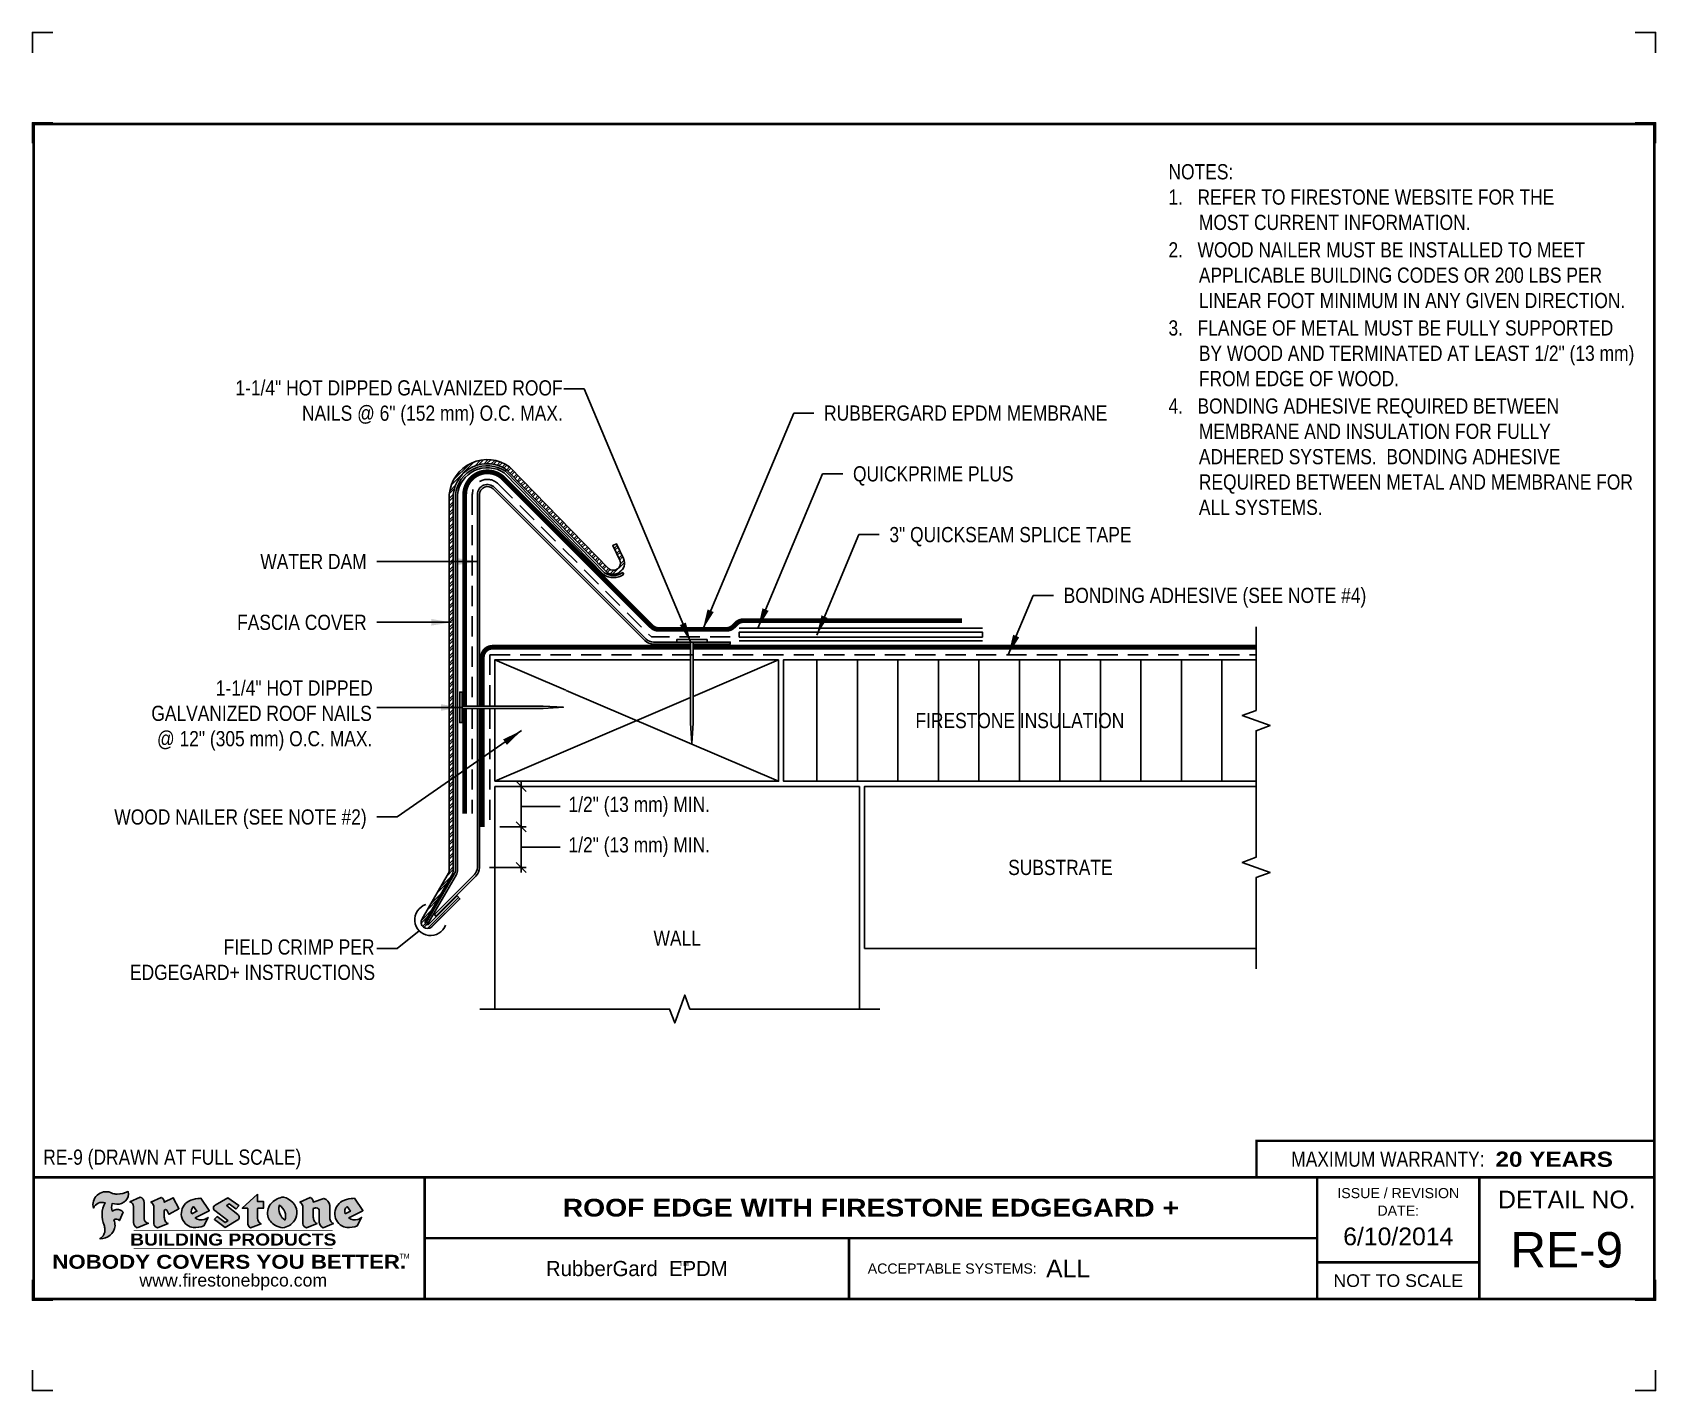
# Model space of a CAD drawing. Header units: inches. Extents: x 99.4 to 119.5, y 20.9 to 37.7.
import ezdxf
from ezdxf.enums import TextEntityAlignment as Align

# ---------------------------------------------------------------- set-up
doc = ezdxf.new("R2010")
doc.units = ezdxf.units.IN
doc.header["$MEASUREMENT"] = 0
doc.linetypes.add('HIDDEN', pattern=[0.375, 0.25, -0.125])
doc.layers.get('0').update_dxf_attribs({"linetype": 'CONTINUOUS'})
doc.layers.get('DEFPOINTS').update_dxf_attribs({"linetype": 'CONTINUOUS'})
for name, color, linetype in [('FSBP-ACCESSORY-FIRESTONE', 7, 'CONTINUOUS'), ('FSBP-ACCESSORY-OTHER', 7, 'CONTINUOUS'), ('FSBP-ADHESIVE', 1, 'HIDDEN'), ('FSBP-ANNO-NOTE', 7, 'CONTINUOUS'), ('FSBP-INSULATION', 7, 'CONTINUOUS'), ('FSBP-MEMBRANE', 7, 'CONTINUOUS'), ('FSBP-SUBSTRATE-GENERIC', 9, 'CONTINUOUS'), ('FSBP-TTLB', 7, 'CONTINUOUS'), ('FSBP-TTLB-BORDER', 7, 'CONTINUOUS'), ('FSBP-TTLB-TEXT', 7, 'CONTINUOUS'), ('FSBP-WALL-CURB', 9, 'CONTINUOUS'), ('FSBP-WOOD', 7, 'CONTINUOUS')]:
    doc.layers.add(name, color=color, linetype=linetype)
doc.styles.add('FSBP_ARIAL', font='arial.ttf')
doc.styles.add('FSBP_ARIAL_BOLD', font='')
doc.styles.add('FSBP_ARIAL_NAR', font='ARIALN.TTF')
doc.styles.add('FSBP_BANKGOTHIC', font='bgothm.ttf')
doc.styles.get('FSBP_ARIAL_BOLD').set_extended_font_data('Arial Black')
doc.linetypes.add('ZIGZAG', pattern='A,0.0001,-0.2,[131,ltypeshp.shx,S=0.2,R=0,X=-0.2,Y=0],-0.4,[131,ltypeshp.shx,S=0.2,R=180,X=0.2,Y=0],-0.2', length=0.8001)
doc.dimstyles.new('FSBP-DIM', dxfattribs={"dimtxt": 0.1875, "dimasz": 0.125, "dimexe": 0.0625, "dimexo": 0.125, "dimgap": 0.125, "dimtad": 0, "dimdec": 0, "dimzin": 1, "dimdsep": 46, "dimlunit": 4, "dimtxsty": 'FSBP_ARIAL_NAR', "dimblk": 'OBLIQUE', "dimcen": 0.09375, "dimdle": 0.0625, "dimclrd": 256, "dimclre": 256, "dimclrt": 256, "dimadec": 0, "dimazin": 0, "dimtfac": 1, "dimtdec": 0, "dimtmove": 1, "dimatfit": 3, "dimfxl": 1, "dimtolj": 1, "dimtzin": 0, "dimlwd": -1, "dimlwe": -1, "dimarcsym": 0})
doc.dimstyles.new('FSBP-LEADER', dxfattribs={"dimtxt": 0.1875, "dimasz": 0.25, "dimexe": 0.0625, "dimexo": 0.125, "dimgap": 0.125, "dimtad": 0, "dimtih": 1, "dimtoh": 1, "dimdec": 4, "dimzin": 0, "dimdsep": 46, "dimlunit": 4, "dimtxsty": 'FSBP_ARIAL_NAR', "dimcen": 0.09375, "dimclrd": 256, "dimclre": 256, "dimclrt": 256, "dimadec": 0, "dimazin": 0, "dimtfac": 1, "dimtdec": 4, "dimtofl": 0, "dimtmove": 0, "dimatfit": 3, "dimfxl": 1, "dimtolj": 1, "dimtzin": 0, "dimlwd": -1, "dimlwe": -1, "dimarcsym": 0})

# ---------------------------------------------------------------- blocks, each defined once
blk = doc.blocks.new('TTLB-EPDM_1')
at = {"layer": 'FSBP-TTLB-TEXT'}
h = blk.add_hatch(color=1, dxfattribs=at)
edge = h.paths.add_edge_path()
edge.add_arc((1.037309769669573, -0.1982514792917306), 0.1319107607348553, 264.0410451462098, 370.3106169565175)
edge.add_arc((1.027551646585694, 0.1214293576525799), 0.3273056962876235, 270.05058356628535, 295.23459397187514, ccw=False)
edge.add_arc((1.022801957313345, -0.06680179986895154), 0.1391656561713503, 249.3281275763668, 272.0749124149863, ccw=False)
edge.add_line((0.9736743133014443, -0.1970076156048179), (0.9474927838574558, -0.1852745150568325))
edge.add_arc((0.8939498971398288, -0.3394262635682071), 0.1631857907024099, 70.84590087378872, 194.3325259843273)
edge.add_arc((0.8444260109029493, -0.4259936440910768), 0.1179914261095279, 70.96950098067128, 156.9641407594482, ccw=False)
edge.add_arc((1.153141409296894, -0.4684497516079468), 0.3110405457095052, 150.3231137483159, 203.2084295854517)
edge.add_arc((0.7562495500622943, -0.6412608153899899), 0.1218587156617311, 0.8849157075190988, 24.34668939894999, ccw=False)
edge.add_arc((0.7493781665697374, -0.6475258110744375), 0.1289731377238325, -58.36655102076742, 3.6216782311386737, ccw=False)
edge.add_arc((0.8256699029544474, -0.5792158350996106), 0.1783301886510354, 267.2205474105585, 354.1381621173521)
edge.add_arc((0.7903121048625305, -0.6011409294291745), 0.212787892960859, 0.9996158580669322, 21.00503380861244)
edge.add_arc((1.01880712263941, -0.5666691048185161), 0.05136395668415847, 40.82117713173261, 125.52727787225791, ccw=False)
edge.add_line((1.057676976260041, -0.5330924682126437), (1.102776947655911, -0.4308018311949837))
edge.add_arc((1.040858222524664, -0.4699705673995949), 0.07326744446031509, 32.31675181867256, 66.31481236598174)
edge.add_arc((1.032262518825329, -0.5063316993097662), 0.1102246948011782, 69.8179132332389, 125.254734720681)
edge.add_arc((1.127708877207287, -0.368959353531244), 0.1659710644737306, 164.1569669952081, 196.5811013160487, ccw=False)
edge.add_line((0.9680425188342383, -0.3236487780942383), (1.023615334387159, -0.3294494641845773))
h = blk.add_hatch(color=1, dxfattribs=at)
edge = h.paths.add_edge_path()
edge.add_line((1.275239419159561, -0.6223407783464694), (1.415345367376062, -0.5660418822574371))
edge.add_arc((1.421019305783958, -0.5090099247487757), 0.05731350411836949, 181.9717871001989, 264.31851000495806, ccw=False)
edge.add_line((1.363739737527226, -0.5109819325197265), (1.363412352251203, -0.3102363679013962))
edge.add_arc((1.294263659668751, -0.3103491388303989), 0.06914878453844908, 0.0934405599591014, 72.42834396969012)
edge.add_line((1.315139561173908, -0.2444268274366692), (1.186839444240604, -0.3024209471341379))
edge.add_arc((1.175246268095289, -0.3585110609420917), 0.05727567197445628, -0.017399788185912257, 78.322067691347, ccw=False)
edge.add_line((1.232521937428658, -0.3585284546236807), (1.232574268422297, -0.555126496687123))
edge.add_arc((1.305699496415486, -0.5558575689677219), 0.07312888236350451, 179.4272023230205, 245.3845503102953)
h = blk.add_hatch(color=1, dxfattribs=at)
edge = h.paths.add_edge_path()
edge.add_line((1.792026821926584, -0.3839679064720229), (1.722158956877934, -0.2518542302253621))
edge.add_arc((1.720119655279638, -0.2529327078887852), 0.002306916790721817, 27.87197133405656, 117.3766794470751)
edge.add_line((1.719058846382097, -0.250884159729182), (1.610638460368705, -0.3070279753467702))
edge.add_arc((1.547088841662962, -0.3061026658494403), 0.06355635479880145, 359.165808011073, 425.8793658831422)
edge.add_line((1.573061729235633, -0.2480956029480268), (1.446879247402876, -0.3051325108639702))
edge.add_arc((1.407812067100189, -0.370357133046621), 0.07602957263902092, -3.441403975725109, 59.07992244284969, ccw=False)
edge.add_line((1.483704536400296, -0.3749210150788969), (1.483704536400296, -0.5723838140635706))
edge.add_arc((1.54053746518044, -0.568254406115083), 0.05698275005415228, 184.1557352478595, 255.3066498366543)
edge.add_line((1.526084036778343, -0.6233736605654059), (1.657291340682093, -0.570650514527486))
edge.add_arc((1.688298576827198, -0.5021390388423987), 0.0752015358480571, 207.5160880841914, 245.649226723163, ccw=False)
edge.add_arc((1.721050197024907, -0.4914488168456328), 0.1093332836229113, 179.4823365255141, 204.5537900001094, ccw=False)
edge.add_line((1.611721375809452, -0.4904610114968335), (1.611721375809452, -0.4126404716788983))
edge.add_arc((1.628589765097195, -0.414159299036043), 0.01693662875851176, 28.356188110622725, 174.8549701683585, ccw=False)
edge.add_arc((1.627340435522395, -0.4197189881350504), 0.02111886817708033, 22.216893572439517, 40.10213956426492, ccw=False)
edge.add_line((1.646891420738257, -0.4117336534413738), (1.666638796144639, -0.4549750258192233))
edge.add_arc((1.668737246926742, -0.4540167099035481), 0.002306916790685496, 204.545128184284, 299.6323508190091)
edge.add_line((1.669877862091766, -0.4560219186518992), (1.791128135493295, -0.3870515928837648))
edge.add_line((1.791128135493295, -0.3870515928837648), (1.792026821926584, -0.3839679064720229))
h = blk.add_hatch(color=1, dxfattribs=at)
h.paths.add_polyline_path([(2.063388732080512, -0.2583237030618903, 0.02524281661523788), (2.025024361750752, -0.2610532129309178, 0.1213611957758757), (1.901773912052249, -0.3008158885520373, 0.6151668103976068), (1.93274136141747, -0.6099060679591872, 0.05306812109568645), (1.967936229862175, -0.617865745600497, 0.1150932231766138), (2.099126721549737, -0.5994933789882708), (2.151195569562105, -0.4944891916583316, -0.08755405562188731), (2.104230609512001, -0.5187113292177372, -0.265591761123442), (1.992692314386659, -0.5010701623316862), (2.165347897647223, -0.4141184325909109, 0.4518949533370738), (2.166222728871162, -0.4107679608846269)])
h.paths.add_polyline_path([(2.014217313945437, -0.4188965037300676), (1.951113654018855, -0.4515330109460507, -0.3720533890450154), (1.973177450672722, -0.3607130665457561)], flags=16)
h = blk.add_hatch(color=1, dxfattribs=at)
edge = h.paths.add_edge_path()
edge.add_arc((2.260407392426802, -0.3775796671688782), 0.04152450223225729, 123.20805433950699, 232.2027298779723, ccw=False)
edge.add_line((2.237665217914071, -0.3428366421988329), (2.393535971665983, -0.2540943745380986))
edge.add_arc((2.394677353533142, -0.2560991469722482), 0.002306916790741334, 55.64644466176611, 119.65426054492559, ccw=False)
edge.add_line((2.395979141996861, -0.2541946229174954), (2.531809646140459, -0.3470380726374032))
edge.add_arc((2.530468902927946, -0.3489153772789875), 0.002306916790700397, -42.731101238422525, 54.4661353739603, ccw=False)
edge.add_line((2.532163440279987, -0.3504807552658491), (2.498457913851155, -0.3869673252714421))
edge.add_arc((2.496763376499139, -0.3854019472845934), 0.002306916790672934, 233.7527076894875, 317.26889876138785, ccw=False)
edge.add_line((2.495399362263356, -0.38726241234572), (2.413849913492982, -0.3274738082119626))
edge.add_arc((2.412485899257181, -0.3293342732731342), 0.002306916790720064, 53.75270768979358, 124.4135619297835)
edge.add_line((2.41118211687575, -0.3274311136421062), (2.382933981293377, -0.346782838468144))
edge.add_arc((2.38423776367478, -0.3486859980991606), 0.002306916790694898, 124.4135619293799, 231.8459020253626)
edge.add_line((2.382812599816248, -0.3505000469010184), (2.519899969301207, -0.4581994452042721))
edge.add_arc((2.494247019847682, -0.4908523236374461), 0.04152450223225742, -55.21225898295222, 51.84590202520428, ccw=False)
edge.add_line((2.517938320565804, -0.5249552055672808), (2.364434947484597, -0.6179520922513717))
edge.add_arc((2.36323960192349, -0.6159790200102006), 0.002306916790726996, 233.2955624372927, 301.20872157023314, ccw=False)
edge.add_line((2.361860787187538, -0.6178285429225383), (2.231266621301074, -0.5204709167214361))
edge.add_arc((2.232647938930649, -0.5186232623475259), 0.002306916790697672, 135.5134179846393, 233.21798691998708, ccw=False)
edge.add_line((2.231002150870836, -0.5170067083764565), (2.262839375599356, -0.4845937328397696))
edge.add_arc((2.264485163659225, -0.4862102868108537), 0.002306916790748497, 53.0352839999411, 135.513417985369, ccw=False)
edge.add_line((2.265872365996302, -0.4843670465239001), (2.361834678328762, -0.5565872257804898))
edge.add_arc((2.363221880665761, -0.5547439854936304), 0.002306916790627066, 233.0352840000685, 302.2362632414394)
edge.add_line((2.36445241715569, -0.5566953042850713), (2.39428499383348, -0.5378823484768844))
edge.add_arc((2.393054457343549, -0.5359310296853765), 0.002306916790685166, 302.2362632406177, 412.2027298768422)
edge.add_line((2.394468296066179, -0.5341081404551886), (2.234958295420142, -0.4103916733127022))
h = blk.add_hatch(color=1, dxfattribs=at)
edge = h.paths.add_edge_path()
edge.add_line((2.763460561272041, -0.2072496393923444), (2.763460561272041, -0.2969520779963801))
edge.add_arc((2.765767478062699, -0.2969520779963943), 0.00230691679065842, 179.9999999996471, 269.9999999996471)
edge.add_line((2.765767478062685, -0.2992589947870528), (2.835417693520355, -0.2992589947870528))
edge.add_arc((2.835417693520355, -0.3015659115777538), 0.002306916790701052, 0, 90, ccw=False)
edge.add_line((2.837724610311056, -0.3015659115777538), (2.837724610311056, -0.3790761307453892))
edge.add_arc((2.83541769352037, -0.3790761307453749), 0.002306916790686842, 269.99999999964706, 359.99999999964706, ccw=False)
edge.add_line((2.835417693520355, -0.3813830475360618), (2.765767478062685, -0.3813830475360618))
edge.add_arc((2.765767478062699, -0.3836899643267202), 0.00230691679065842, 90.00000000035294, 180.0000000003529)
edge.add_line((2.763460561272041, -0.3836899643267344), (2.763460561272041, -0.5033995910642801))
edge.add_arc((2.836735953378943, -0.5071368822038516), 0.07337063740681413, 177.0802527808789, 245.3249543133826)
edge.add_line((2.806105814540615, -0.5738080530967267), (2.674529557384915, -0.6226036013049594))
edge.add_arc((2.708610405062069, -0.564298408791804), 0.06753517344606039, 177.0345319916277, 239.6926428024901, ccw=False)
edge.add_line((2.641165668230087, -0.560804539009709), (2.641165668230087, -0.3836899643267344))
edge.add_arc((2.638858751439429, -0.3836899643267202), 0.00230691679065842, 359.9999999996471, 449.999999999647)
edge.add_line((2.638858751439443, -0.3813830475360618), (2.572857950769389, -0.3813830475360618))
edge.add_line((2.572857950769389, -0.3813830475360618), (2.763460561272041, -0.2072496393923444))
h = blk.add_hatch(color=1, dxfattribs=at)
edge = h.paths.add_edge_path(flags=16)
edge.add_arc((2.940363509127394, -0.4847985213681437), 0.1684614578629418, 344.5558804047865, 417.0140046669545)
edge.add_arc((3.194458079644619, -0.3883534532477785), 0.1684614578629414, 164.5558804047864, 237.0140046669546)
edge = h.paths.add_edge_path()
edge.add_arc((3.069375116502199, -0.4399344555144872), 0.1828726885096673, 136.0914512150047, 191.213418978326)
edge.add_arc((3.064939550433406, -0.4318234379590333), 0.1803148804748503, 194.0167254156723, 240.6663730831859)
edge.add_arc((3.098047041778981, -0.3845058757092554), 0.2378525180183701, 239.2975390661776, 264.2889872773176)
edge.add_arc((3.04884478212623, -0.4190232383793012), 0.203760689247156, 277.1986764832036, 326.503572961274)
edge.add_arc((3.077739326803546, -0.4341046616465112), 0.171374865791709, 325.3768876809902, 406.3828327799087)
edge.add_arc((3.011839488065919, -0.4896144380417797), 0.2571945645850002, 44.28462553519766, 73.82901434867304)
edge.add_arc((3.117152499586992, -0.4983433120546693), 0.2579560664039132, 97.50292863483666, 134.1039137579027)
h = blk.add_hatch(color=1, dxfattribs=at)
edge = h.paths.add_edge_path()
edge.add_line((3.322690228557462, -0.5721896537377091), (3.322690228557462, -0.3749210150788969))
edge.add_arc((3.246797759257384, -0.3703571330465745), 0.076029572638996, 356.5585960242387, 419.0799224428129)
edge.add_line((3.285864939560099, -0.3051325108639702), (3.412047421392799, -0.2480956029480268))
edge.add_arc((3.386074533820159, -0.3061026658494941), 0.06355635479883807, 0.3962622833877276, 65.87936588318718, ccw=False)
edge.add_line((3.449629368605429, -0.3056631084210863), (3.580526418688805, -0.2593848434574539))
edge.add_arc((3.555744121700958, -0.3530904070730321), 0.09692726601172152, 2.366977007666776, 75.18615851992018, ccw=False)
edge.add_line((3.652588689330287, -0.3490873311063041), (3.652588689330287, -0.4883770011386872))
edge.add_arc((3.761877549389556, -0.4914934052703811), 0.1093332836229047, 178.3666365323574, 204.5537900000422)
edge.add_arc((3.729125929191727, -0.5021836272670953), 0.07520153584796169, 207.5160880841711, 245.2240541443093)
edge.add_line((3.697611150971852, -0.5704631245385627), (3.572585913552643, -0.6207021253773775))
edge.add_arc((3.59534718600759, -0.5526356419907701), 0.07177131519198746, 180.3328587115751, 251.51018566665869, ccw=False)
edge.add_line((3.523577081955409, -0.5530525936986663), (3.523577081955409, -0.4153032515383615))
edge.add_arc((3.486319529276879, -0.4148773504126441), 0.0372599868942854, 359.3450650296066, 449.0500281941028)
edge.add_arc((3.482769874121713, -0.4419622099033496), 0.06447454900600783, 86.29402372314017, 119.8211331593848)
edge.add_line((3.450707067966732, -0.3860252459975726), (3.450707067966732, -0.4904610114968335))
edge.add_arc((3.560035889182251, -0.491448816845647), 0.1093332836229751, 179.4823365255069, 204.5537900001023)
edge.add_arc((3.527284268984408, -0.5021390388424952), 0.07520153584796385, 207.5160880841699, 245.6492267231416)
edge.add_line((3.496277032839316, -0.570650514527486), (3.365069728935509, -0.6233736605654059))
edge.add_arc((3.37950248606194, -0.5682868177318081), 0.05694615642555727, 183.9298782390169, 255.318496325343, ccw=False)
h = blk.add_hatch(color=1, dxfattribs=at)
h.paths.add_polyline_path([(3.957695472291277, -0.2583237030618903, 0.02524281661523822), (3.919331101961575, -0.2610532129309178, 0.1085638477195505), (3.807890832595604, -0.2939221658134414, 0.6425897848490651), (3.827048101628293, -0.6099060679591872, 0.05306812109569052), (3.862242970072884, -0.617865745600497, 0.1150932231766133), (3.993433461760503, -0.5994933789882708), (4.045502309772871, -0.4944891916583316, -0.08755405562189084), (3.998537349722767, -0.5187113292177372, -0.2655917611234366), (3.886999054597368, -0.5010701623316862), (4.059654637857989, -0.4141184325909109, 0.4518949533370731), (4.060529469081928, -0.4107679608846269)])
h.paths.add_polyline_path([(3.90852405415626, -0.4188965037300676), (3.845420394229677, -0.4515330109460507, -0.3720533890450147), (3.867484190883488, -0.3607130665457561)], flags=16)
at = {"layer": 'DEFPOINTS', "linetype": 'Continuous', "ltscale": 1.75}
for points in [[(-0.015625, 13.88083333333333), (-0.015625, 14.13083333333333), (0.234375, 14.13083333333333)], [(20.01562500000003, 13.88083333333333), (20.01562500000003, 14.13083333333333), (19.76562500000003, 14.13083333333333)], [(-0.015625, -2.380833333333342), (-0.015625, -2.630833333333342), (0.234375, -2.630833333333342)], [(20.01562500000003, -2.380833333333342), (20.01562500000003, -2.630833333333342), (19.76562500000003, -2.630833333333342)]]:
    blk.add_lwpolyline(points, dxfattribs=at)
at = {"layer": 'DEFPOINTS', "color": 1}
for points in [[(0.234375, 13.015625), (-0.015625, 13.015625), (-0.015625, 12.765625)], [(20.015625, 12.765625), (20.015625, 13.015625), (19.765625, 13.015625)], [(0.234375, -1.515625), (-0.015625, -1.515625), (-0.015625, -1.265625)], [(20.015625, -1.265625), (20.015625, -1.515625), (19.765625, -1.515625)]]:
    blk.add_lwpolyline(points, dxfattribs=at)
at = {"layer": 'FSBP-TTLB', "const_width": 0.03125}
blk.add_lwpolyline([(15.09028770518938, 0), (20, 0), (20, 0.4512598240669945), (15.09028770518938, 0.4512598240669945)], close=True, dxfattribs=at)
for points in [[(0, 0), (0, -1.5), (20, -1.5), (20, 0), (0, 0)], [(4.825208527206769, 0), (4.825208527206769, -0.75)], [(15.84028770518938, 0), (15.84028770518938, -1.5)], [(17.84110496735593, 0), (17.84110496735593, -1.5)], [(20, 0), (20, -1.5)], [(4.825208527206769, -0.75), (15.84028770518938, -0.75)], [(4.825208527206769, -0.75), (4.825208527206769, -1.5)], [(15.84028770518938, -1.048740175933006), (17.84110496735593, -1.048740175933006)]]:
    blk.add_lwpolyline(points, dxfattribs=at)
at = {"layer": 'FSBP-TTLB-BORDER', "const_width": 0.03125}
blk.add_lwpolyline([(20, 0), (20, 13), (0, 13), (0, 0)], dxfattribs=at)
at = {"layer": 'FSBP-TTLB-TEXT', "color": 1}
blk.add_line((0.7358432058323388, -0.379822754145593), (0.7358432058323388, -0.379822754145593), dxfattribs=at)
for points in [[(1.023615323725323, -0.3294494630716969, 0.5000510906601082), (1.167090420776901, -0.1746414942047778, -0.1103304102359608), (1.027840608309816, -0.2058762110801382, -0.09957876667165425), (0.9736743133014443, -0.1970076156048179), (0.9474927838574558, -0.1852745150568325, 0.5978159689075124), (0.7358432058323388, -0.379822754145593, -0.3938834584182213), (0.8828996422548698, -0.3144510229727047, 0.2349406564350952), (0.86727108227484, -0.5910237178633082, -0.1027304183841549), (0.8780937320133262, -0.6393788197974146, -0.2772692352614086), (0.8170223912655956, -0.7573362346216896, 0.3985429150902959), (1.003067614090241, -0.5974286950643517, 0.0875124847930418), (0.9889600163401155, -0.5248671157293501, -0.3874031597924062), (1.057676976260041, -0.5330924682126437), (1.102776947655911, -0.4308018311949837, 0.1494423498871741), (1.07029056398062, -0.4028746979725923, 0.2467195073738216), (0.9686394281704906, -0.4163228904100862, -0.1424285161541127), (0.9680425188342383, -0.3236487780942383), (1.023615334387159, -0.3294494641845773)], [(2.166222728871162, -0.4107679608846269), (2.063388732080512, -0.2583237030618903, 0.02524281661523788), (2.025024361750752, -0.2610532129309178, 0.1085638477195265), (1.913584092384895, -0.2939221658134414, 0.6425897848491228), (1.93274136141747, -0.6099060679591872, 0.05306812109568648), (1.967936229862175, -0.617865745600497, 0.1150932231766137), (2.099126721549737, -0.5994933789882708), (2.151195569562105, -0.4944891916583316, -0.0875540556218873), (2.104230609512001, -0.5187113292177372, -0.2655917611234418), (1.992692314386659, -0.5010701623316862), (2.165347897647223, -0.4141184325909109)], [(2.763460561272041, -0.2072496393923444), (2.763460561272041, -0.2969520779963801, 0.4142135623730958), (2.765767478062685, -0.2992589947870528), (2.835417693520355, -0.2992589947870528, -0.414213562373095), (2.837724610311056, -0.3015659115777538), (2.837724610311056, -0.3790761307453892, -0.4142135623730938), (2.835417693520355, -0.3813830475360618), (2.765767478062685, -0.3813830475360618, 0.4142135623730958), (2.763460561272041, -0.3836899643267344), (2.763460561272041, -0.5033995910642801, 0.3068985753588853), (2.806105814540615, -0.5738080530967267), (2.674529557384915, -0.6226036013049594, -0.2804194150632976), (2.641165668230087, -0.560804539009709), (2.641165668230087, -0.3836899643267344, 0.414213562373095), (2.638858751439443, -0.3813830475360618), (2.572857950769389, -0.3813830475360618), (2.763460561272041, -0.2072496393923444)], [(4.060529469081928, -0.4107679608846269), (3.957695472291277, -0.2583237030618903, 0.02524281661523788), (3.919331101961575, -0.2610532129309178, 0.1085638477195265), (3.807890832595604, -0.2939221658134414, 0.6425897848491228), (3.827048101628293, -0.6099060679591872, 0.05306812109568648), (3.862242970072884, -0.617865745600497, 0.1150932231766137), (3.993433461760503, -0.5994933789882708), (4.045502309772871, -0.4944891916583316, -0.0875540556218873), (3.998537349722767, -0.5187113292177372, -0.2655917611234418), (3.886999054597368, -0.5010701623316862), (4.059654637857989, -0.4141184325909109)], [(4.059654637857989, -0.4141184325909109, 0.4518949533370731), (4.060529469081928, -0.4107679608846269, 0.4518949533370731)]]:
    blk.add_lwpolyline(points, format="xyb", dxfattribs=at)
for points in [[(1.275239419159561, -0.6223407783464694), (1.415345367376062, -0.5660418822574371, -0.3756100036733062), (1.363739737527226, -0.5109819325197265), (1.363412352251203, -0.3102363679013962, 0.3265360292958048), (1.315139561173908, -0.2444268274366692), (1.186839444240604, -0.3024209471341379, -0.3557863980845349), (1.232521937428658, -0.3585284546236807), (1.232574268422297, -0.555126496687123, 0.2960110723418457)], [(1.792026821926584, -0.3839679064720229), (1.722158956877934, -0.2518542302253621, 0.4116839150163434), (1.719058846382097, -0.250884159729182), (1.610638460368705, -0.3070279753467702, 0.2996033003794034), (1.573061729235633, -0.2480956029480268), (1.446879247402876, -0.3051325108639702, -0.2797757560995365), (1.483704536400296, -0.3749210150788969), (1.483704536400296, -0.5723838140635706, 0.320828638474519), (1.526084036778343, -0.6233736605654059), (1.657291340682093, -0.570650514527486, -0.1679398621276611), (1.621603752698661, -0.5368819723450571, -0.1098333365370753), (1.611721375809452, -0.4904610114968335), (1.611721375809452, -0.4126404716788983, -0.743334502655012), (1.64349420176768, -0.4061152228778298, -0.07819791644735608), (1.646891420738257, -0.4117336534413738), (1.666638796144639, -0.4549750258192233, 0.4404648714563479), (1.669877862091766, -0.4560219186518992), (1.791128135493295, -0.3870515928837648)], [(1.951113654018855, -0.4515330109460507), (2.014217313945437, -0.4188965037300676), (1.973177450672722, -0.3607130665457561, 0.3720533890450154)], [(2.234958295420142, -0.4103916733127022, -0.5150044486718882), (2.237665217914071, -0.3428366421988329), (2.393535971665983, -0.2540943745380986, -0.2867822934100265), (2.395979141996861, -0.2541946229174954), (2.531809646140459, -0.3470380726374032, -0.4515027974650387), (2.532163440279987, -0.3504807552658491), (2.498457913851155, -0.3869673252714421, -0.3814439164929681), (2.495399362263356, -0.38726241234572), (2.413849913492982, -0.3274738082119626, 0.3184718635035665), (2.41118211687575, -0.3274311136421062), (2.382933981293377, -0.346782838468144, 0.5064094529656681), (2.382812599816248, -0.3505000469010184), (2.519899969301207, -0.4581994452042721, -0.5043597839115849), (2.517938320565804, -0.5249552055672808), (2.364434947484597, -0.6179520922513717, -0.3053163970316367), (2.361860787187538, -0.6178285429225383), (2.231266621301074, -0.5204709167214361, -0.4541703869768119), (2.231002150870836, -0.5170067083764565), (2.262839375599356, -0.4845937328397696, -0.3762644290664977), (2.265872365996302, -0.4843670465239001), (2.361834678328762, -0.5565872257804898, 0.3114700032088108), (2.36445241715569, -0.5566953042850713), (2.39428499383348, -0.5378823484768844, 0.520381097387146), (2.394468296066179, -0.5341081404551886)], [(2.937624918725987, -0.3131105398334029, 0.2452625673097023), (2.889993533867141, -0.4754966266250307, 0.2064059665179019), (2.976604338974084, -0.5890186876871866, 0.1094800500670344), (3.074378098474654, -0.6211778035979165, 0.2185147641853038), (3.218764944843201, -0.5314757029352819, 0.3689489483072479), (3.195959963110113, -0.3100352223135445, 0.1296305888694145), (3.0834694040758, -0.242595816912754, 0.1610736375384317)], [(3.10274193015772, -0.5296595419651595, 0.3271311138286319), (3.032079658614293, -0.3434924326507627, 0.3271311138286322)], [(3.322690228557462, -0.5721896537377091), (3.322690228557462, -0.3749210150788969, 0.2797757560995341), (3.285864939560099, -0.3051325108639702), (3.412047421392799, -0.2480956029480268, -0.2937618496109166), (3.449629368605429, -0.3056631084210863), (3.580526418688805, -0.2593848434574539, -0.3288760160581939), (3.652588689330287, -0.3490873311063041), (3.652588689330287, -0.4883770011386872, 0.114762897203527), (3.662431105063263, -0.536926560769686, 0.166032965990522), (3.697611150971852, -0.5704631245385627), (3.572585913552643, -0.6207021253773775, -0.3209557512194564), (3.523577081955409, -0.5530525936986663), (3.523577081955409, -0.4153032515383615, 0.4127061514896111), (3.48693727661589, -0.3776224848030694, 0.1473421876160361), (3.450707067966732, -0.3860252459975726), (3.450707067966732, -0.4904610114968335, 0.1098333365370753), (3.460589444855941, -0.5368819723450855, 0.1679398621276611), (3.496277032839316, -0.570650514527486), (3.365069728935509, -0.6233736605654059, -0.3219729545308964), (3.322690228557462, -0.5721896537377091, 29.1476284739)], [(3.845420394229677, -0.4515330109460507), (3.90852405415626, -0.4188965037300676), (3.867484190883488, -0.3607130665457561, 0.3720533890450154)]]:
    blk.add_lwpolyline(points, format="xyb", close=True, dxfattribs=at)
at = {"layer": 'FSBP-TTLB-TEXT'}
for points, const_width in [([(1.233926579809207, -0.6584455781731435), (3.691229482685259, -0.6584455781731577)], 0.0078125), ([(10.06152282927678, -0.75), (10.06152282927678, -1.5)], 0.03125), ([(1.233926579809207, -0.8761560960495984), (3.691229482685259, -0.8761560960495842)], 0.0078125)]:
    blk.add_lwpolyline(points, dxfattribs=dict(at, const_width=const_width))
at = {"layer": 'FSBP-TTLB-TEXT', "color": 1}
for centre, start, end in [((1.789987520328282, -0.3850463841354355), 299.6323508193319, 27.87197133380463), ((2.164310260790558, -0.412058050385383), 296.7304547840455, 34.00233684987403)]:
    blk.add_arc(centre, 0.00230691679068068, start, end, dxfattribs=at)
at = {"layer": 'FSBP-TTLB-TEXT', "style": 'FSBP_ARIAL_NAR'}
blk.add_text('MAXIMUM WARRANTY:', height=0.1875, dxfattribs=at).set_placement((17.90516569312837, 0.2256299120335257), align=Align.MIDDLE_RIGHT)
at = {"layer": 'FSBP-TTLB-TEXT'}
for s, height, style, p in [('ISSUE / REVISION', 0.125, 'FSBP_ARIAL', (16.84069633627263, -0.1938496373466023)), ('DETAIL NO.', 0.21875, 'FSBP_ARIAL', (18.92055248367797, -0.2724398367368792)), ('DATE:', 0.125, 'FSBP_ARIAL', (16.84069633627263, -0.409973105348854)), ('www.firestonebpco.com', 0.15625, 'FSBP_ARIAL', (2.462578031247233, -1.268657306740124)), ('RubberGard  EPDM', 0.1875, 'FSBP_BANKGOTHIC', (7.443365678241776, -1.125)), ('TM', 0.0625, 'FSBP_BANKGOTHIC', (8.023397742165457, -1.062518816683806)), ('NOT TO SCALE', 0.15625, 'FSBP_ARIAL', (16.84069633627263, -1.274370087966503))]:
    blk.add_text(s, height=height, dxfattribs=dict(at, style=style)).set_placement(p, align=Align.MIDDLE_CENTER)
at = {"layer": 'FSBP-TTLB-TEXT', "lineweight": 18, "style": 'FSBP_ARIAL_BOLD'}
blk.add_text('BUILDING PRODUCTS', height=0.1484375, dxfattribs=at).set_placement((2.462578031247233, -0.7673008371113639), align=Align.MIDDLE_CENTER)
at = {"layer": 'FSBP-TTLB-TEXT', "color": 1}
for s, height, style, p in [('NOBODY COVERS YOU BETTER.', 0.171875, 'FSBP_ARIAL_BOLD', (2.412604263603384, -1.041650450587369)), ('TM', 0.0625, 'FSBP_BANKGOTHIC', (4.576671173373001, -0.9725745042934193))]:
    blk.add_text(s, height=height, dxfattribs=dict(at, style=style)).set_placement(p, align=Align.MIDDLE_CENTER)
at = {"layer": 'FSBP-TTLB-TEXT', "style": 'FSBP_ARIAL'}
blk.add_text('ACCEPTABLE SYSTEMS:', height=0.125, dxfattribs=at).set_placement((10.29281281591562, -1.125), align=Align.MIDDLE_LEFT)
at = {"layer": 'FSBP-TTLB-TEXT'}
for tag, height, style, p in [('MAXIMUM_WARRANTY', 0.1875, 'FSBP_ARIAL_BOLD', (18.03987100774941, 0.2240244307510579)), ('ACCPT_SYSTEMS', 0.21875, 'FSBP_ARIAL', (12.49438170418193, -1.125))]:
    blk.add_attdef(tag, text='', height=height, dxfattribs=dict(at, style=style)).set_placement(p, align=Align.MIDDLE_LEFT)
for tag, height, style, p in [('DETAIL_DESCP_LINE_1', 0.21875, 'FSBP_ARIAL_BOLD', (10.33118450231211, -0.3736318192489421)), ('ISSUE_REV_DATE', 0.21875, 'FSBP_ARIAL', (16.84069633627263, -0.7282559425942452)), ('DETAIL_NUMBER', 0.4375, 'FSBP_ARIAL', (18.91941590748775, -0.8931630692489421))]:
    blk.add_attdef(tag, text='', height=height, dxfattribs=dict(at, style=style)).set_placement(p, align=Align.MIDDLE_CENTER)
blk = doc.blocks.new('_OBLIQUE')
at = {"color": 0, "linetype": 'ByBlock'}
blk.add_line((-0.5, -0.5), (0.5, 0.5), dxfattribs=at)
blk = doc.blocks.new('*D4')
at = {"layer": 'DEFPOINTS', "color": 0, "transparency": 16777216}
for p in [(105.1544569528309, 28.39493533472124), (105.0919569528309, 27.89493533472124), (105.4786788146375, 27.89493533472124)]:
    blk.add_point(p, dxfattribs=at)
at = {"layer": 'FSBP-ANNO-NOTE', "transparency": 16777216}
for p, q in [((105.4786788146375, 28.45743533472124), (105.4786788146375, 27.83243533472124)), ((105.2794569528309, 28.39493533472124), (105.5411788146375, 28.39493533472124)), ((105.4786788146375, 28.14493533472124), (105.7080579819214, 28.14493533472122)), ((105.7080579819214, 28.14493533472122), (105.9580579819214, 28.14493533472122)), ((105.2169569528309, 27.89493533472124), (105.5411788146375, 27.89493533472124))]:
    blk.add_line(p, q, dxfattribs=at)
at = {"layer": 'FSBP-ANNO-NOTE', "transparency": 16777216, "xscale": 0.125, "yscale": 0.125, "zscale": 0.125}
for p, rotation in [((105.4786788146375, 28.39493533472124), 90), ((105.4786788146375, 27.89493533472124), 270)]:
    blk.add_blockref('_OBLIQUE', p, dxfattribs=dict(at, rotation=rotation))
at = {"layer": 'FSBP-ANNO-NOTE', "transparency": 16777216, "insert": (106.9359527636404, 28.14493533472124), "char_height": 0.1875, "attachment_point": 5, "style": 'FSBP_ARIAL_NAR'}
blk.add_mtext('\\A1;1/2" (13 mm) MIN.', dxfattribs=at)
blk = doc.blocks.new('FSBP_HOT-DIPPED-NAIL')
at = {"layer": 'FSBP-ACCESSORY-OTHER'}
blk.add_lwpolyline([(0, 0.1875), (0, -0.1875), (-0.03125, -0.1875), (-0.03125000000005684, 0.1875)], close=True, dxfattribs=at)
blk.add_lwpolyline([(0, 0.015625), (1, 0.015625), (1.25, 0), (1, -0.015625), (0, -0.015625)], dxfattribs=at)
blk = doc.blocks.new('*D5')
at = {"layer": 'DEFPOINTS', "color": 0, "transparency": 16777216}
for p in [(105.0919569528309, 27.89493533472124), (105.4786788146375, 27.89493533472124), (104.9628686822291, 27.39493533472124)]:
    blk.add_point(p, dxfattribs=at)
at = {"layer": 'FSBP-ANNO-NOTE', "transparency": 16777216}
for p, q in [((105.2169569528309, 27.89493533472124), (105.5411788146375, 27.89493533472124)), ((105.4786788146375, 27.33243533472124), (105.4786788146375, 27.95743533472124)), ((105.4786788146375, 27.64493533472124), (105.7080579819214, 27.64493533472122)), ((105.7080579819214, 27.64493533472122), (105.9580579819214, 27.64493533472122)), ((105.0878686822291, 27.39493533472124), (105.5411788146375, 27.39493533472124))]:
    blk.add_line(p, q, dxfattribs=at)
at = {"layer": 'FSBP-ANNO-NOTE', "transparency": 16777216, "xscale": 0.125, "yscale": 0.125, "zscale": 0.125}
for p, rotation in [((105.4786788146375, 27.89493533472124), 90), ((105.4786788146375, 27.39493533472124), 270)]:
    blk.add_blockref('_OBLIQUE', p, dxfattribs=dict(at, rotation=rotation))
at = {"layer": 'FSBP-ANNO-NOTE', "transparency": 16777216, "insert": (106.9359527636404, 27.64493533472124), "char_height": 0.1875, "attachment_point": 5, "style": 'FSBP_ARIAL_NAR'}
blk.add_mtext('\\A1;1/2" (13 mm) MIN.', dxfattribs=at)

msp = doc.modelspace()

# ---------------------------------------------------------------- hatches: boundary and pattern name
at = {"layer": 'FSBP-ACCESSORY-FIRESTONE'}
h = msp.add_hatch(dxfattribs=at)
h.set_pattern_fill('STEEL', color=256, scale=0.5, style=0)
h.set_pattern_definition([(45, (-44.0205458762515, -35.82110105246795), (-0.04419417382415922, 0.04419417382415922), []), (45, (-44.0205458762515, -35.78985105246795), (-0.04419417382415922, 0.04419417382415922), [])])
edge = h.paths.add_edge_path()
edge.add_line((104.6868071682466, 27.04240290193254), (104.7221625073059, 27.0070475628732))
edge.add_line((104.7221625073059, 27.0070475628732), (104.3767335886067, 26.6616186441742))
edge.add_arc((104.3223521956913, 26.71885028774324), 0.07894806470728258, 148.1218278136418, 313.5371614941716, ccw=False)
edge.add_line((104.2553116351846, 26.76054393435722), (104.5809455875129, 27.32455848445869))
edge.add_arc((104.5159936822289, 27.36205848445879), 0.07500000000025912, 330.0000000000284, 359.9999999999864)
edge.add_line((104.5909936822291, 27.36205848445877), (104.5909936822288, 31.99813422919085))
edge.add_arc((105.0585932980958, 31.95898832113583), 0.4692353384778611, 53.745529414232806, 175.2145438209921, ccw=False)
edge.add_line((105.3360862064119, 32.33737897735072), (106.5569071684093, 31.08519101494478))
edge.add_arc((106.6159804469991, 31.14903142812805), 0.08697844904776988, 227.221069586521, 384.6181108498544)
edge.add_line((106.6950529446729, 31.18526388195585), (106.6079440423371, 31.36874008998707))
edge.add_line((106.6079440423371, 31.36874008998707), (106.6531119521917, 31.3901844346814))
edge.add_line((106.6531119521917, 31.3901844346814), (106.7403501262944, 31.20643594341651))
edge.add_arc((106.6159804469991, 31.14903142812804), 0.1369784490477609, -133.377844557718, 24.776327335159124, ccw=False)
edge.add_line((106.521902757338, 31.04946997066799), (105.3032591201009, 32.29942466551059))
edge.add_arc((105.0585932980958, 31.95898832113586), 0.4192353384778553, 54.29583890887623, 174.9370361704842)
edge.add_line((104.6409936822288, 31.99598602182624), (104.6409936822291, 27.36205848445872))
edge.add_arc((104.5159936822291, 27.36205848445876), 0.125, 329.9999999999587, 359.99999999998374, ccw=False)
edge.add_line((104.6242468577021, 27.29955848445868), (104.2981023886255, 26.7346596934109))
edge.add_arc((104.3223521956914, 26.71885028774327), 0.0289480647072841, 146.8980844047424, 312.5841067649951)
edge.add_line((104.3419405335334, 26.69753626721963), (104.6868071682466, 27.04240290193254))
at = {"layer": 'FSBP-INSULATION'}
h = msp.add_hatch(dxfattribs=at)
h.set_pattern_fill('LINE', color=256, scale=4, angle=90, style=0)
h.set_pattern_definition([(90, (-127.8727343536454, -10.69340949625216), (-0.5, 3.061515884555943e-17), [])])
h.paths.add_polyline_path([(114.5493581492954, 28.45743533472124), (114.5493581492952, 29.20743533472126), (114.3776408105794, 29.26993533472124), (114.5493581492952, 29.33243533472124), (114.5493581492953, 29.95743533472121), (108.7169569528309, 29.95743533472124), (108.7169569528309, 28.45743533472124)])
h.paths.add_polyline_path([(110.2958131615678, 29.06198214577169), (112.9705019405583, 29.06198214577169), (112.9705019405583, 29.35301642271575), (110.2958131615678, 29.35301642271575)], flags=24)

# ---------------------------------------------------------------- linework, layer by layer
at = {"layer": 'FSBP-ACCESSORY-FIRESTONE'}
for points in [[(104.6868071682466, 27.04240290193254), (104.7221625073059, 27.0070475628732), (104.3767335886067, 26.6616186441742, -0.8801875726597803), (104.2553116351846, 26.76054393435722), (104.5809455875129, 27.32455848445869, 0.1316524975872062), (104.5909936822291, 27.36205848445877), (104.5909936822288, 31.99813422919085, -0.585928511478239), (105.3360862064119, 32.33737897735072), (106.5569071684093, 31.08519101494478, 0.8199272548286125), (106.6950529446729, 31.18526388195585), (106.6079440423371, 31.36874008998707), (106.6531119521917, 31.3901844346814), (106.7403501262944, 31.20643594341651, -0.8254668360112724), (106.521902757338, 31.04946997066799), (105.3032591201009, 32.29942466551059, 0.5810866487022897), (104.6409936822288, 31.99598602182624), (104.6409936822291, 27.36205848445872, -0.1316524975875071), (104.6242468577021, 27.29955848445868), (104.2981023886255, 26.7346596934109, 0.8822858926907524), (104.3419405335334, 26.69753626721963), (104.6868071682466, 27.04240290193254)], [(106.7445226584531, 31.01276054622669, -0.3198526868030486), (106.4887432412933, 31.0130072177172), (105.2670996941642, 32.26603775741459, 0.562573594785978), (104.692556182229, 31.99573774049958), (104.6925561822289, 27.36435859215983, -0.1316524975874143), (104.6751813517822, 27.29951484215978), (104.3318899152459, 26.70491663227586), (104.3102392801513, 26.71741663227586), (104.6535307166876, 27.31201484215977, 0.1316524975874035), (104.6675561822289, 27.36435859215981), (104.667556182229, 31.99704439663051, -0.5659526877747518), (105.2831657694664, 32.28537130709095), (106.5050392737934, 31.03210490203612, 0.3168029784437883), (106.730033952554, 31.03313399466751)]]:
    msp.add_lwpolyline(points, format="xyb", close=True, dxfattribs=at)
for points in [[(107.6007023734371, 30.1514423735632), (108.0591890257888, 30.1514423735632), (108.0591890257888, 30.17644237356321), (107.1109657210854, 30.17644237356319, -0.1989123673796542), (107.0225773734371, 30.21305402591487), (105.1512570298775, 32.08437436947447, 0.6681786379192978), (104.9378686822291, 31.99598602182616), (104.9378686822291, 29.38661102182621)], [(104.9628686822291, 29.38661102182621), (104.9628686822291, 31.99598602182616, -0.6681786379189706), (105.1335793603478, 32.06669669994483), (107.0048997039074, 30.1953763563852, 0.1989123673795763), (107.1109657210854, 30.1514423735632), (107.5694523734371, 30.1514423735632)], [(104.9378686822291, 29.35536102182621), (104.9378686822291, 27.39493533472123, -0.1989123673796458), (104.9012570298775, 27.30654698707291), (104.4075385963392, 26.81282855353464), (104.4252162658689, 26.79515088400498), (104.9189346994071, 27.28886931754325, 0.198912367379704), (104.9628686822291, 27.39493533472124), (104.9628686822291, 29.35536102182621)]]:
    msp.add_lwpolyline(points, format="xyb", dxfattribs=at)
at = {"layer": 'FSBP-ADHESIVE', "linetype": 'HIDDEN'}
for p, q in [((105.1954512037016, 32.12856854329867), (107.085077373437, 30.23894237356323)), ((104.8753686822291, 31.9959860218262), (104.875368682229, 29.3866110218262)), ((108.0591890257888, 30.23894237356321), (107.0850773734371, 30.23894237356323)), ((105.0919569528308, 30.01993533472121), (114.5493581492953, 30.01993533472121)), ((105.0919569528309, 30.01993533472121), (105.0919569528309, 29.38661102182619)), ((104.875368682229, 29.3553610218262), (104.8753686822291, 28.05842105270948)), ((105.0919569528309, 29.35536102182619), (105.0919569528309, 27.89493533472124))]:
    msp.add_line(p, q, dxfattribs=at)
at = {"layer": 'FSBP-ADHESIVE', "linetype": 'ZIGZAG', "ltscale": 0.17}
for p, q in [((108.1700710646307, 30.34681033472124), (111.1700710646306, 30.34681033472124)), ((108.1700710646307, 30.19056033472124), (111.1700710646307, 30.19056033472124))]:
    msp.add_line(p, q, dxfattribs=at)
at = {"layer": 'FSBP-ADHESIVE', "linetype": 'HIDDEN'}
msp.add_arc((105.0628686822291, 31.9959860218262), 0.1875, 44.99999999999769, 180, dxfattribs=at)
at = {"layer": 'FSBP-ANNO-NOTE'}
for p, q in [((103.9466536535501, 26.39536093305149), (104.2189291588025, 26.61351989499344)), ((103.6966536535501, 26.39536093305149), (103.9466536535501, 26.39536093305149))]:
    msp.add_line(p, q, dxfattribs=at)
msp.add_arc((104.3603272293471, 26.74887885231804), 0.1957433566733766, 107.1957075834815, 340.3041875502372, dxfattribs=at)
at = {"layer": 'FSBP-INSULATION', "linetype": 'Continuous'}
msp.add_lwpolyline([(114.5493581492954, 28.45743533472124), (114.5493581492952, 29.08243533472124), (114.7210754880113, 29.14493533472124), (114.3776408105794, 29.26993533472124), (114.5493581492952, 29.33243533472124), (114.5493581492954, 30.36243533472121)], dxfattribs=at)
at = {"layer": 'FSBP-INSULATION'}
msp.add_lwpolyline([(114.5493581492954, 29.95743533472121), (108.7169569528309, 29.95743533472124), (108.7169569528309, 28.45743533472124), (114.5493581492954, 28.45743533472124)], dxfattribs=at)
at = {"layer": 'FSBP-MEMBRANE'}
msp.add_lwpolyline([(110.9200710646306, 30.44056033472124, 0.06, 0.06, 0), (108.2218477599273, 30.44056033472124, 0.06, 0.06, 0.1989123673795458), (108.133459412279, 30.4039486823696, 0.06, 0.06, 0), (108.0988147558243, 30.36930402591487, 0.06, 0.06, -0.1989123673795458), (108.010426408176, 30.33269237356321, 0.06, 0.06, 0), (107.1756865902062, 30.33269237356321, 0.06, 0.06, -0.1989123673796885), (107.0872982425578, 30.3693040259149, 0.06, 0.06, 0), (105.2617424644378, 32.19485980403489, 0.06, 0.06, 0.668178637919328), (104.7816186822291, 31.9959860218262, 0.06, 0.06, 0), (104.781618682229, 29.3866110218262, 0, 0, 0)], format="xyseb", dxfattribs=at)
msp.add_lwpolyline([(111.1700710646307, 30.23868533472127), (108.1700710646307, 30.23868533472127), (108.1700710646307, 30.29868533472127), (111.1700710646307, 30.29868533472127)], close=True, dxfattribs=at)
at = {"layer": 'FSBP-MEMBRANE', "const_width": 0.06}
msp.add_lwpolyline([(107.5694523734371, 30.11243533472124), (105.1244569528308, 30.11243533472124, 0.4142135623731117), (104.9994569528308, 29.98743533472124), (104.9994569528308, 29.3866110218262)], format="xyb", dxfattribs=at)
for points in [[(114.5493581492954, 30.11243533472121), (107.6007023734371, 30.11243533472124)], [(104.781618682229, 29.3553610218262), (104.781618682229, 28.05842105270948)], [(104.9994569528308, 29.3553610218262), (104.9994569528308, 27.89493533472124)]]:
    msp.add_lwpolyline(points, dxfattribs=at)
at = {"layer": 'FSBP-SUBSTRATE-GENERIC'}
for points in [[(114.5493581492954, 26.14493533472124), (114.5493581492952, 27.26993533472124), (114.7210754880113, 27.33243533472124), (114.3776408105794, 27.45743533472124), (114.5493581492952, 27.51993533472124), (114.5493581492954, 28.45743533472124)], [(114.5493581492954, 28.39493533472124), (109.7169569528309, 28.39493533472124), (109.7169569528309, 26.39493533472127), (114.5493581492954, 26.39493533472124)]]:
    msp.add_lwpolyline(points, dxfattribs=at)
at = {"layer": 'FSBP-WALL-CURB', "linetype": 'Continuous'}
for p, q in [((109.6544569528309, 28.39493533472124), (105.1544569528309, 28.39493533472124)), ((105.1544569528309, 28.39493533472124), (105.1544569528308, 25.64714429897062)), ((109.6544569528309, 28.39493533472124), (109.6544569528308, 25.64714429897062))]:
    msp.add_line(p, q, dxfattribs=at)
at = {"layer": 'FSBP-WALL-CURB'}
msp.add_lwpolyline([(104.9669569528308, 25.64714429897062), (107.3107069528308, 25.64714429897062), (107.3732069528308, 25.47542696025469), (107.4982069528308, 25.81886163768654), (107.5607069528308, 25.64714429897062), (109.9044569528308, 25.64714429897062)], dxfattribs=at)
at = {"layer": 'FSBP-WOOD'}
for p, q in [((105.1544569528309, 29.95743533472124), (106.0285959940285, 29.58280431706511)), ((107.6007023734371, 29.50582622926676), (108.6544569528309, 29.95743533472124)), ((106.03501144776, 29.58005483689446), (108.6544569528309, 28.45743533472124)), ((106.9044569528309, 29.20743533472121), (107.5694523734371, 29.49243337212387)), ((105.1544569528309, 28.45743533472124), (106.9044569528309, 29.20743533472124))]:
    msp.add_line(p, q, dxfattribs=at)
for points in [[(105.1544569528309, 28.45743533472124), (105.1544569528309, 28.45743533472124), (108.6544569528309, 28.45743533472124), (108.6544569528309, 29.95743533472124), (108.6544569528309, 29.95743533472124)], [(107.5694523734371, 29.95743533472124), (105.1544569528309, 29.95743533472124), (105.1544569528309, 29.3866110218262)], [(108.6544569528309, 29.95743533472124), (107.6007023734371, 29.95743533472124)], [(105.1544569528309, 29.3553610218262), (105.1544569528309, 28.45743533472124)]]:
    msp.add_lwpolyline(points, dxfattribs=at)

# ---------------------------------------------------------------- block references
msp.add_blockref('TTLB-EPDM_1', (99.46270113045409, 23.56929549643372)).add_auto_attribs({'DETAIL_DESCP_LINE_1': 'ROOF EDGE WITH FIRESTONE EDGEGARD +', 'ACCPT_SYSTEMS': 'ALL', 'ISSUE_REV_DATE': '6/10/2014', 'DETAIL_NUMBER': 'RE-9', 'MAXIMUM_WARRANTY': '20 YEARS'})
at = {"layer": 'FSBP-ACCESSORY-OTHER', "rotation": 270}
msp.add_blockref('FSBP_HOT-DIPPED-NAIL', (107.5850773734371, 30.17644237356321), dxfattribs=at)
at = {"layer": 'FSBP-ACCESSORY-OTHER'}
msp.add_blockref('FSBP_HOT-DIPPED-NAIL', (104.7507796848728, 29.3709860218262), dxfattribs=at)

# ---------------------------------------------------------------- texts
at = {"layer": 'DEFPOINTS', "style": 'FSBP_ARIAL_NAR'}
msp.add_text('RE-9 (DRAWN AT FULL SCALE)', height=0.1875, dxfattribs=at).set_placement((99.57985848452847, 23.81929549643361), align=Align.MIDDLE_LEFT)
at = {"layer": 'FSBP-ANNO-NOTE', "style": 'FSBP_ARIAL_NAR'}
for s, p in [('RUBBERGARD EPDM MEMBRANE', (109.2166080788405, 33.00258102932641)), ('QUICKPRIME PLUS', (109.5734599633063, 32.25258102932641)), ('3" QUICKSEAM SPLICE TAPE', (110.0226365826628, 31.50258102932641)), ('BONDING ADHESIVE (SEE NOTE #4)', (112.1735062762125, 30.75258102932635))]:
    msp.add_text(s, height=0.1875, dxfattribs=at).set_placement(p, align=Align.MIDDLE_LEFT)
for s, p in [('WATER DAM', (103.5716536535501, 31.16995010507686)), ('FASCIA COVER', (103.5716536535501, 30.41995010507686)), ('WOOD NAILER (SEE NOTE #2)', (103.5716536535501, 28.01760635507686))]:
    msp.add_text(s, height=0.1875, dxfattribs=at).set_placement(p, align=Align.MIDDLE_RIGHT)
for s, p in [('FIRESTONE INSULATION', (111.6331575510631, 29.20743533472121)), ('SUBSTRATE', (112.1331575510631, 27.39493533472124)), ('WALL', (107.4044569528309, 26.52103981684598))]:
    msp.add_text(s, height=0.1875, dxfattribs=at).set_placement(p, align=Align.MIDDLE_CENTER)
at = {"layer": 'FSBP-ANNO-NOTE', "char_height": 0.1875, "attachment_point": 1, "style": 'FSBP_ARIAL_NAR'}
for s, width, gutter_width, heights, insert in [('\\pi-0.375,l0.375,t0.1875,0.375;NOTES:\\P1.   REFER TO FIRESTONE WEBSITE FOR THE                MOST CURRENT INFORMATION.\\P{\\H0.083333x;\\P\\pt0.375;}2.   WOOD NAILER MUST BE INSTALLED TO MEET APPLICABLE BUILDING CODES OR 200 LBS PER LINEAR FOOT MINIMUM IN ANY GIVEN DIRECTION.\\P{\\H0.083333x;\\P}3.   FLANGE OF METAL MUST BE FULLY SUPPORTED BY WOOD AND TERMINATED AT LEAST 1/2" (13 mm) FROM EDGE OF WOOD.\\P{\\H0.083333x;\\P}4.   BONDING ADHESIVE REQUIRED BETWEEN MEMBRANE AND INSULATION FOR FULLY ADHERED SYSTEMS.  BONDING ADHESIVE REQUIRED BETWEEN METAL AND MEMBRANE FOR ALL SYSTEMS.', 5.74061097451613, 23.08110225731588, [5.258826902977299], (113.4672035689509, 36.0746823885238)), ('\\pi0.14289;1-1/4" HOT DIPPED GALVANIZED ROOF \\P\\pi0.96489;NAILS @ 6" (152 mm) O.C. MAX.', 4.149195061381761, 5, [0.5969202524029216], (101.8088094021181, 33.40722207619794)), ('\\pi0.87934;1-1/4" HOT DIPPED\\P\\pi0.084448;GALVANIZED ROOF NAILS \\P\\pi0.15479;@ 12" (305 mm) O.C. MAX.', 2.782734608340249, 5, [0.9562516798088376], (100.8294952523009, 29.70301717551501)), ('\\pi1.2863;FIELD CRIMP PER \\P\\pi0.13013;EDGEGARD+ INSTRUCTIONS', 3.12693498502631, 5, [0], (100.52043744189, 26.50616993988478))]:
    msp.add_mtext_dynamic_manual_height_columns(s, width=width, gutter_width=gutter_width, heights=heights, dxfattribs=dict(at, insert=insert))

# ---------------------------------------------------------------- dimensions: what is measured, and where the dimension line sits
at = {"layer": 'FSBP-ANNO-NOTE'}
for p1, angle, picture, middle in [((105.1544569528309, 28.39493533472124), 270, '*D4', (106.0830579819214, 28.14493533472124)), ((104.9628686822291, 27.39493533472124), 90.00000000000001, '*D5', (106.0830579819214, 27.64493533472124))]:
    dim = msp.add_linear_dim(base=(105.4786788146375, 27.89493533472124), p1=p1, p2=(105.0919569528309, 27.89493533472124), angle=angle, text='1/2" (13 mm) MIN.', dimstyle='FSBP-DIM', override={"dimtih": 1, "dimtoh": 1}, dxfattribs=at)
    dim.commit()
    dim.dimension.update_dxf_attribs({"geometry": picture, "text_midpoint": middle, "dimtype": 160})

# ---------------------------------------------------------------- leaders
for points in [[(107.5707331313639, 30.17091351338287), (106.2545628704214, 33.30336227932644), (106.0045628704214, 33.30336227932644)], [(107.7197930672284, 30.33269237356321), (108.8416080788405, 33.00258102932644), (109.0916080788405, 33.00258102932644)], [(108.3977066550051, 30.34681033472124), (109.1984599633063, 32.25258102932641), (109.4484599633063, 32.25258102932641)], [(109.1254609240727, 30.25981742502991), (109.6476365826628, 31.50258102932641), (109.8976365826628, 31.50258102932641)], [(104.94910689255, 31.16995010507686), (103.6966536535501, 31.16995010507686)], [(111.4906674945964, 30.01993325555522), (111.7985062762125, 30.75258102932638), (112.0485062762125, 30.75258102932638)], [(104.6179402560001, 30.41995010507686), (103.6966536535501, 30.41995010507686)], [(104.737027004355, 29.36916885507686), (103.6966536535501, 29.36916885507686)], [(105.4838206037527, 29.08397746526931), (103.9466536535501, 28.01760635507686), (103.6966536535501, 28.01760635507686)]]:
    msp.add_leader(points, dimstyle='FSBP-LEADER', dxfattribs=at)

doc.saveas('drawing.dxf')
